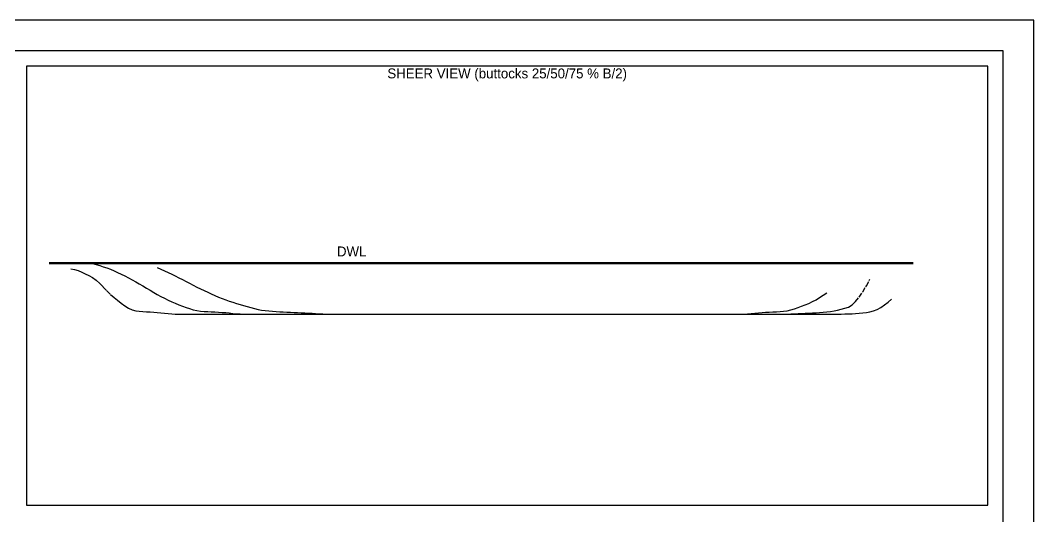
# Model space of a CAD drawing. Header units: metres. Extents: x -42 to 420, y 0 to 297.
# Drawn here: x 154.4 to 420, y 167 to 297 of the extents above; entities that cross this region are included whole.
import ezdxf
from ezdxf.enums import TextEntityAlignment as Align

# ---------------------------------------------------------------- set-up
doc = ezdxf.new("R2010")
doc.units = ezdxf.units.M
doc.linetypes.add('DASHDOT', pattern=[3.556, 2.54, -0.508, 0, -0.508])
doc.linetypes.add('DASHED', pattern=[1.524, 1.27, -0.254])
for name, color, linetype in [('BUTTOCKS', 7, 'Continuous'), ('DWL', 5, 'Continuous'), ('FRAME', 7, 'Continuous'), ('LABELS', 7, 'Continuous')]:
    doc.layers.add(name, color=color, linetype=linetype)

msp = doc.modelspace()

# ---------------------------------------------------------------- linework, layer by layer
at = {"layer": 'BUTTOCKS', "linetype": 'DASHED'}
for points in [[(167.66, 231.92), (168.6, 231.72), (169.55, 231.43), (170.49, 231.05), (171.43, 230.61), (172.38, 230.13), (173.32, 229.6), (174.26, 228.94), (175.21, 228.09), (176.15, 227.13), (177.09, 226.14), (178.04, 225.21), (178.98, 224.41), (179.92, 223.69), (180.87, 222.94), (181.81, 222.24), (182.75, 221.62), (183.7, 221.16), (184.64, 220.91), (185.58, 220.8), (186.53, 220.72), (187.47, 220.65), (188.42, 220.6), (189.36, 220.54), (190.3, 220.47), (191.25, 220.39), (192.19, 220.29), (193.13, 220.2), (194.08, 220.11), (195.02, 220.05), (195.96, 220.03), (196.91, 220.03), (197.85, 220.03), (198.79, 220.03), (199.74, 220.03), (200.68, 220.03), (201.62, 220.03), (202.57, 220.03), (203.51, 220.03), (204.45, 220.03), (205.4, 220.03), (206.34, 220.03), (207.28, 220.03), (208.23, 220.03), (209.17, 220.03), (210.11, 220.03), (211.06, 220.03), (212, 220.03), (212.94, 220.03), (213.89, 220.03), (214.83, 220.03), (215.77, 220.03), (216.72, 220.03), (217.66, 220.03), (218.6, 220.03), (219.55, 220.03), (220.49, 220.03), (221.43, 220.03), (222.38, 220.03), (223.32, 220.03), (224.26, 220.03), (225.21, 220.03), (226.15, 220.03), (227.09, 220.03), (228.04, 220.03), (228.98, 220.03), (229.92, 220.03), (230.87, 220.03), (231.81, 220.03), (232.75, 220.03), (233.7, 220.03), (234.64, 220.03), (235.58, 220.03), (236.53, 220.03), (237.47, 220.03), (238.42, 220.03), (239.36, 220.03), (240.3, 220.03), (241.25, 220.03), (242.19, 220.03), (243.13, 220.03), (244.08, 220.03), (245.02, 220.03), (245.96, 220.03), (246.91, 220.03), (247.85, 220.03), (248.79, 220.03), (249.74, 220.03), (250.68, 220.03), (251.62, 220.03), (252.57, 220.03), (253.51, 220.03), (254.45, 220.03), (255.4, 220.03), (256.34, 220.03), (257.28, 220.03), (258.23, 220.03), (259.17, 220.03), (260.11, 220.03), (261.06, 220.03), (262, 220.03), (262.94, 220.03), (263.89, 220.03), (264.83, 220.03), (265.77, 220.03), (266.72, 220.03), (267.66, 220.03), (268.6, 220.03), (269.55, 220.03), (270.49, 220.03), (271.43, 220.03), (272.38, 220.03), (273.32, 220.03), (274.26, 220.03), (275.21, 220.03), (276.15, 220.03), (277.09, 220.03), (278.04, 220.03), (278.98, 220.03), (279.92, 220.03), (280.87, 220.03), (281.81, 220.03), (282.75, 220.03), (283.7, 220.03), (284.64, 220.03), (285.58, 220.03), (286.53, 220.03), (287.47, 220.03), (288.42, 220.03), (289.36, 220.03), (290.3, 220.03), (291.25, 220.03), (292.19, 220.03), (293.13, 220.03), (294.08, 220.03), (295.02, 220.03), (295.96, 220.03), (296.91, 220.03), (297.85, 220.03), (298.79, 220.03), (299.74, 220.03), (300.68, 220.03), (301.62, 220.03), (302.57, 220.03), (303.51, 220.03), (304.45, 220.03), (305.4, 220.03), (306.34, 220.03), (307.28, 220.03), (308.23, 220.03), (309.17, 220.03), (310.11, 220.03), (311.06, 220.03), (312, 220.03), (312.94, 220.03), (313.89, 220.03), (314.83, 220.03), (315.77, 220.03), (316.72, 220.03), (317.66, 220.03), (318.6, 220.03), (319.55, 220.03), (320.49, 220.03), (321.43, 220.03), (322.38, 220.03), (323.32, 220.03), (324.26, 220.03), (325.21, 220.03), (326.15, 220.03), (327.09, 220.03), (328.04, 220.03), (328.98, 220.03), (329.92, 220.03), (330.87, 220.03), (331.81, 220.03), (332.75, 220.03), (333.7, 220.03), (334.64, 220.03), (335.58, 220.03), (336.53, 220.03), (337.47, 220.03), (338.42, 220.03), (339.36, 220.03), (340.3, 220.03), (341.25, 220.03), (342.19, 220.03), (343.13, 220.03), (344.08, 220.03), (345.02, 220.03), (345.96, 220.03), (346.91, 220.03), (347.85, 220.03), (348.79, 220.03), (349.74, 220.03), (350.68, 220.03), (351.62, 220.03), (352.57, 220.03), (353.51, 220.03), (354.45, 220.03), (355.4, 220.03), (356.34, 220.03), (357.28, 220.03), (358.23, 220.03), (359.17, 220.03), (360.11, 220.03), (361.06, 220.03), (362, 220.03), (362.94, 220.03), (363.89, 220.03), (364.83, 220.03), (365.77, 220.03), (366.72, 220.03), (367.66, 220.04), (368.6, 220.05), (369.55, 220.06), (370.49, 220.08), (371.43, 220.1), (372.38, 220.13), (373.32, 220.19), (374.26, 220.27), (375.21, 220.37), (376.15, 220.49), (377.09, 220.63), (378.04, 220.87), (378.98, 221.27), (379.92, 221.8), (380.87, 222.44), (381.81, 223.16), (382.75, 223.92)], [(173.32, 233.33), (174.26, 233.07), (175.21, 232.78), (176.15, 232.46), (177.09, 232.13), (178.04, 231.77), (178.98, 231.39), (179.92, 230.98), (180.87, 230.54), (181.81, 230.06), (182.75, 229.56), (183.7, 229.05), (184.64, 228.53), (185.58, 227.99), (186.53, 227.43), (187.47, 226.85), (188.42, 226.27), (189.36, 225.71), (190.3, 225.19), (191.25, 224.69), (192.19, 224.2), (193.13, 223.73), (194.08, 223.28), (195.02, 222.87), (195.96, 222.5), (196.91, 222.15), (197.85, 221.8), (198.79, 221.47), (199.74, 221.19), (200.68, 220.97), (201.62, 220.83), (202.57, 220.75), (203.51, 220.69), (204.45, 220.64), (205.4, 220.6), (206.34, 220.56), (207.28, 220.5), (208.23, 220.42), (209.17, 220.33), (210.11, 220.23), (211.06, 220.14), (212, 220.08), (212.94, 220.05), (213.89, 220.04), (214.83, 220.04), (215.77, 220.03), (216.72, 220.03), (217.66, 220.03), (218.6, 220.03), (219.55, 220.03), (220.49, 220.03), (221.43, 220.03), (222.38, 220.03), (223.32, 220.03), (224.26, 220.03), (225.21, 220.03), (226.15, 220.03), (227.09, 220.03), (228.04, 220.03), (228.98, 220.03), (229.92, 220.03), (230.87, 220.03), (231.81, 220.03), (232.75, 220.03), (233.7, 220.03), (234.64, 220.03), (235.58, 220.03), (236.53, 220.03), (237.47, 220.03), (238.42, 220.03), (239.36, 220.03), (240.3, 220.03), (241.25, 220.03), (242.19, 220.03), (243.13, 220.03), (244.08, 220.03), (245.02, 220.03), (245.96, 220.03), (246.91, 220.03), (247.85, 220.03), (248.79, 220.03), (249.74, 220.03), (250.68, 220.03), (251.62, 220.03), (252.57, 220.03), (253.51, 220.03), (254.45, 220.03), (255.4, 220.03), (256.34, 220.03), (257.28, 220.03), (258.23, 220.03), (259.17, 220.03), (260.11, 220.03), (261.06, 220.03), (262, 220.03), (262.94, 220.03), (263.89, 220.03), (264.83, 220.03), (265.77, 220.03), (266.72, 220.03), (267.66, 220.03), (268.6, 220.03), (269.55, 220.03), (270.49, 220.03), (271.43, 220.03), (272.38, 220.03), (273.32, 220.03), (274.26, 220.03), (275.21, 220.03), (276.15, 220.03), (277.09, 220.03), (278.04, 220.03), (278.98, 220.03), (279.92, 220.03), (280.87, 220.03), (281.81, 220.03), (282.75, 220.03), (283.7, 220.03), (284.64, 220.03), (285.58, 220.03), (286.53, 220.03), (287.47, 220.03), (288.42, 220.03), (289.36, 220.03), (290.3, 220.03), (291.25, 220.03), (292.19, 220.03), (293.13, 220.03), (294.08, 220.03), (295.02, 220.03), (295.96, 220.03), (296.91, 220.03), (297.85, 220.03), (298.79, 220.03), (299.74, 220.03), (300.68, 220.03), (301.62, 220.03), (302.57, 220.03), (303.51, 220.03), (304.45, 220.03), (305.4, 220.03), (306.34, 220.03), (307.28, 220.03), (308.23, 220.03), (309.17, 220.03), (310.11, 220.03), (311.06, 220.03), (312, 220.03), (312.94, 220.03), (313.89, 220.03), (314.83, 220.03), (315.77, 220.03), (316.72, 220.03), (317.66, 220.03), (318.6, 220.03), (319.55, 220.03), (320.49, 220.03), (321.43, 220.03), (322.38, 220.03), (323.32, 220.03), (324.26, 220.03), (325.21, 220.03), (326.15, 220.03), (327.09, 220.03), (328.04, 220.03), (328.98, 220.03), (329.92, 220.03), (330.87, 220.03), (331.81, 220.03), (332.75, 220.03), (333.7, 220.03), (334.64, 220.03), (335.58, 220.03), (336.53, 220.03), (337.47, 220.03), (338.42, 220.03), (339.36, 220.03), (340.3, 220.03), (341.25, 220.03), (342.19, 220.03), (343.13, 220.03), (344.08, 220.03), (345.02, 220.03), (345.96, 220.03), (346.91, 220.03), (347.85, 220.03), (348.79, 220.03), (349.74, 220.03), (350.68, 220.03), (351.62, 220.03), (352.57, 220.03), (353.51, 220.03), (354.45, 220.03), (355.4, 220.04), (356.34, 220.07), (357.28, 220.11), (358.23, 220.16), (359.17, 220.21), (360.11, 220.26), (361.06, 220.31), (362, 220.36), (362.94, 220.41), (363.89, 220.48), (364.83, 220.55), (365.77, 220.64), (366.72, 220.75), (367.66, 220.89), (368.6, 221.07), (369.55, 221.29), (370.49, 221.56), (371.43, 221.89), (372.38, 222.43), (373.32, 223.32), (374.26, 224.5), (375.21, 225.91), (376.15, 227.48), (377.09, 229.16)]]:
    msp.add_lwpolyline(points, dxfattribs=at)
at = {"layer": 'BUTTOCKS', "linetype": 'DASHDOT'}
msp.add_lwpolyline([(190.3, 232.26), (191.25, 231.82), (192.19, 231.39), (193.13, 230.94), (194.08, 230.49), (195.02, 230.04), (195.96, 229.57), (196.91, 229.1), (197.85, 228.61), (198.79, 228.11), (199.74, 227.62), (200.68, 227.13), (201.62, 226.67), (202.57, 226.22), (203.51, 225.77), (204.45, 225.33), (205.4, 224.9), (206.34, 224.5), (207.28, 224.13), (208.23, 223.78), (209.17, 223.45), (210.11, 223.13), (211.06, 222.84), (212, 222.55), (212.94, 222.29), (213.89, 222.03), (214.83, 221.76), (215.77, 221.51), (216.72, 221.28), (217.66, 221.09), (218.6, 220.96), (219.55, 220.87), (220.49, 220.79), (221.43, 220.73), (222.38, 220.67), (223.32, 220.62), (224.26, 220.56), (225.21, 220.51), (226.15, 220.47), (227.09, 220.43), (228.04, 220.39), (228.98, 220.34), (229.92, 220.3), (230.87, 220.25), (231.81, 220.19), (232.75, 220.13), (233.7, 220.08), (234.64, 220.04), (235.58, 220.03), (236.53, 220.03), (237.47, 220.03), (238.42, 220.03), (239.36, 220.03), (240.3, 220.03), (241.25, 220.03), (242.19, 220.03), (243.13, 220.03), (244.08, 220.03), (245.02, 220.03), (245.96, 220.03), (246.91, 220.03), (247.85, 220.03), (248.79, 220.03), (249.74, 220.03), (250.68, 220.03), (251.62, 220.03), (252.57, 220.03), (253.51, 220.03), (254.45, 220.03), (255.4, 220.03), (256.34, 220.03), (257.28, 220.03), (258.23, 220.03), (259.17, 220.03), (260.11, 220.03), (261.06, 220.03), (262, 220.03), (262.94, 220.03), (263.89, 220.03), (264.83, 220.03), (265.77, 220.03), (266.72, 220.03), (267.66, 220.03), (268.6, 220.03), (269.55, 220.03), (270.49, 220.03), (271.43, 220.03), (272.38, 220.03), (273.32, 220.03), (274.26, 220.03), (275.21, 220.03), (276.15, 220.03), (277.09, 220.03), (278.04, 220.03), (278.98, 220.03), (279.92, 220.03), (280.87, 220.03), (281.81, 220.03), (282.75, 220.03), (283.7, 220.03), (284.64, 220.03), (285.58, 220.03), (286.53, 220.03), (287.47, 220.03), (288.42, 220.03), (289.36, 220.03), (290.3, 220.03), (291.25, 220.03), (292.19, 220.03), (293.13, 220.03), (294.08, 220.03), (295.02, 220.03), (295.96, 220.03), (296.91, 220.03), (297.85, 220.03), (298.79, 220.03), (299.74, 220.03), (300.68, 220.03), (301.62, 220.03), (302.57, 220.03), (303.51, 220.03), (304.45, 220.03), (305.4, 220.03), (306.34, 220.03), (307.28, 220.03), (308.23, 220.03), (309.17, 220.03), (310.11, 220.03), (311.06, 220.03), (312, 220.03), (312.94, 220.03), (313.89, 220.03), (314.83, 220.03), (315.77, 220.03), (316.72, 220.03), (317.66, 220.03), (318.6, 220.03), (319.55, 220.03), (320.49, 220.03), (321.43, 220.03), (322.38, 220.03), (323.32, 220.03), (324.26, 220.03), (325.21, 220.03), (326.15, 220.03), (327.09, 220.03), (328.04, 220.03), (328.98, 220.03), (329.92, 220.03), (330.87, 220.03), (331.81, 220.03), (332.75, 220.03), (333.7, 220.03), (334.64, 220.03), (335.58, 220.03), (336.53, 220.03), (337.47, 220.03), (338.42, 220.03), (339.36, 220.03), (340.3, 220.03), (341.25, 220.03), (342.19, 220.03), (343.13, 220.03), (344.08, 220.05), (345.02, 220.11), (345.96, 220.2), (346.91, 220.29), (347.85, 220.38), (348.79, 220.46), (349.74, 220.52), (350.68, 220.56), (351.62, 220.61), (352.57, 220.66), (353.51, 220.72), (354.45, 220.8), (355.4, 220.94), (356.34, 221.16), (357.28, 221.43), (358.23, 221.75), (359.17, 222.1), (360.11, 222.46), (361.06, 222.86), (362, 223.31), (362.94, 223.82), (363.89, 224.37), (364.83, 224.96), (365.77, 225.59)], dxfattribs=at)
at = {"layer": 'DWL', "lineweight": 50}
msp.add_line((162, 233.37), (388.42, 233.37), dxfattribs=at)
at = {"layer": 'FRAME'}
for points in [[(0, 0), (420, 0), (420, 297), (0, 297)], [(8, 8), (412, 8), (412, 289), (8, 289)], [(156, 170), (408, 170), (408, 285), (156, 285)]]:
    msp.add_lwpolyline(points, close=True, dxfattribs=at)

# ---------------------------------------------------------------- texts
at = {"layer": 'LABELS'}
for s, p in [('SHEER VIEW (buttocks 25/50/75 % B/2)', (282, 281)), ('DWL', (241.25, 234.37))]:
    msp.add_text(s, height=2.6, dxfattribs=at).set_placement(p, align=Align.BOTTOM_CENTER)

doc.saveas('drawing.dxf')
